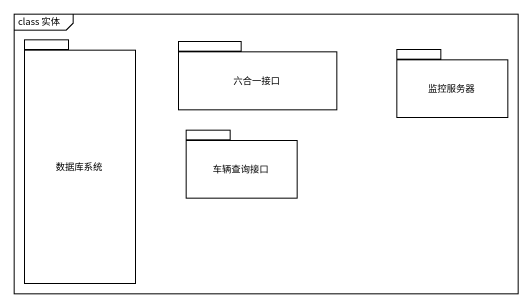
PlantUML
@startuml
mainframe class 实体
package 数据库系统 {
}
package 六合一接口 {
}
package 监控服务器 {
}
package 车辆查询接口 {
}
@enduml
